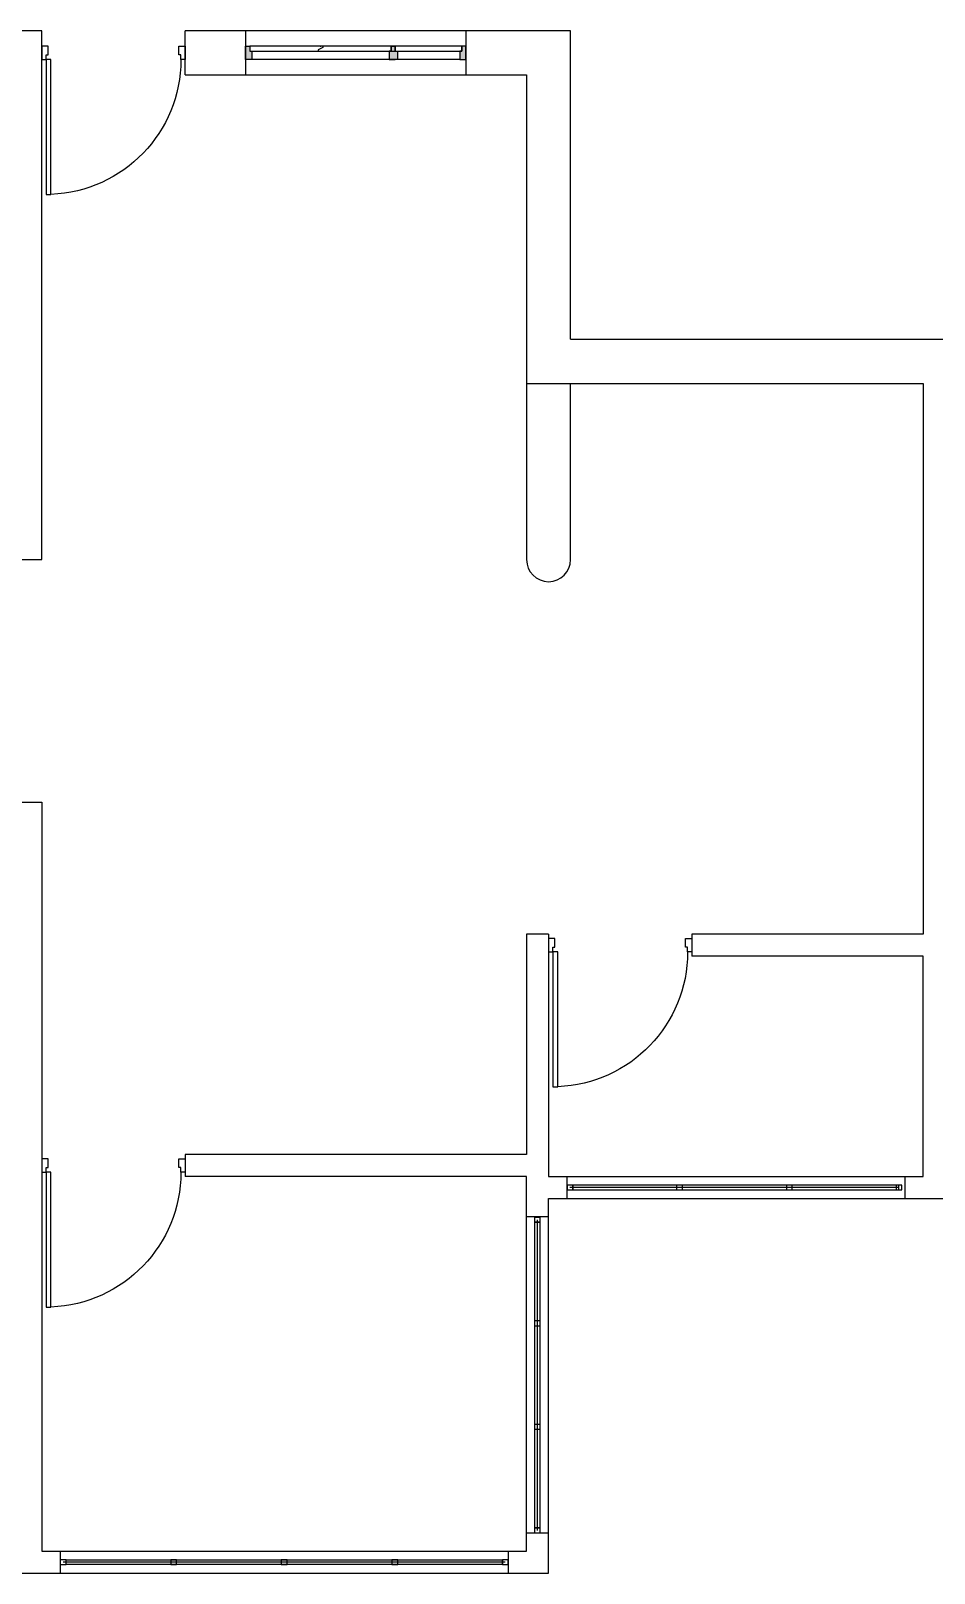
# Model space of a CAD drawing. Header units: inches. Extents: x 9745481 to 9746597, y 8297765 to 8298846.
# Drawn here: x 9745790.3 to 9746036.3, y 8297765.5 to 8298185.5 of the extents above; entities that cross this region are included whole.
import ezdxf

# ---------------------------------------------------------------- set-up
doc = ezdxf.new("R2010")
doc.units = ezdxf.units.IN
doc.header["$MEASUREMENT"] = 0
doc.layers.add('door', color=7, linetype='Continuous')
doc.layers.add('wall', color=7, linetype='Continuous')

# ---------------------------------------------------------------- blocks, each defined once
blk = doc.blocks.new('*U5')
at = {"layer": 'door'}
for points in [[(-37.31, 1.83), (-39, 1.83), (-39, -1.83), (-37.86, -1.83), (-37.86, -0.49), (-37.31, -0.49), (-37.31, 1.83)], [(-1.69, 1.83), (0, 1.83), (0, -1.83), (-1.14, -1.83), (-1.14, -0.49), (-1.69, -0.49), (-1.69, 1.83)]]:
    blk.add_lwpolyline(points, dxfattribs=at)
blk.add_lwpolyline([(-1.14, -1.83), (-1.14, -38.55), (-2.48, -38.55), (-2.48, -1.83)], close=True, dxfattribs=at)
blk.add_arc((-1.14, -1.83), 36.72, 180, 267.9101, dxfattribs=at)
blk = doc.blocks.new('5 feet window')
at = {"layer": 'door'}
h = blk.add_hatch(color=256, dxfattribs=at)
h.dxf.hatch_style = 1
h.paths.add_polyline_path([(-28.31, 2.32), (-28.86, 2.32), (-28.86, 3.66), (-30, 3.66), (-30, 0), (-29.06, 0), (-28.31, 0)])
h.paths.add_polyline_path([(-9.07, 2.32), (-9.62, 2.32), (-11.31, 2.32), (-11.31, 0), (-10.56, 0), (-9.07, 0)])
h.paths.add_polyline_path([(-9.62, 3.66), (-10.76, 3.66), (-10.76, 2.32), (-9.62, 2.32)])
h.paths.add_polyline_path([(30, 3.66), (28.86, 3.66), (28.86, 2.32), (28.31, 2.32), (28.31, 0), (29.06, 0), (30, 0)])
for p, q in [((-30, 7.83), (-30, -4.17)), ((30, 7.83), (30, -4.17)), ((-28.86, 2.32), (-28.86, 3.66)), ((-28.31, 2.32), (-28.86, 2.32)), ((-28.31, 0), (28.31, 0)), ((-9.07, 2.32), (-11.31, 2.32)), ((-10.76, 3.66), (-9.62, 3.66)), ((-9.62, 2.32), (-9.62, 3.66)), ((9.02, 3.66), (9.02, 3.29)), ((10.22, 2.69), (10.22, 2.32)), ((28.86, 2.32), (28.31, 2.32)), ((28.86, 3.66), (28.86, 2.32))]:
    blk.add_line(p, q, dxfattribs=at)
for points in [[(-29.06, 0), (-30, 0), (-30, 3.66), (-28.86, 3.66), (-28.86, 2.32), (-28.31, 2.32), (-28.31, 0), (-29.06, 0)], [(-9.62, 2.32), (-9.62, 3.66), (-10.76, 3.66), (-10.76, 2.32), (-11.31, 2.32), (-11.31, 0), (-10.56, 0)], [(-10.76, 2.32), (-10.76, 3.66), (-9.62, 3.66), (-9.62, 2.32), (-9.07, 2.32), (-9.07, 0), (-9.82, 0)], [(9.02, 3.66), (9.02, 3.29), (10.22, 2.69), (10.22, 2.32)], [(29.06, 0), (30, 0), (30, 3.66), (28.86, 3.66), (28.86, 2.32), (28.31, 2.32), (28.31, 0), (29.06, 0)], [(-9.82, 0), (-10.76, 0)], [(-10.56, 0), (-9.62, 0)]]:
    blk.add_lwpolyline(points, dxfattribs=at)
for points in [[(-28.86, 3.66), (-10.76, 3.66), (-10.76, 2.32), (-28.86, 2.32)], [(-9.62, 3.66), (28.86, 3.66), (28.86, 2.32), (-9.62, 2.32)]]:
    blk.add_lwpolyline(points, close=True, dxfattribs=at)
for p in [(-9.62, 3.66), (9.62, 3.66)]:
    blk.add_point(p, dxfattribs=at)
blk = doc.blocks.new('*U59')
at = {"layer": 'door'}
blk.add_lwpolyline([(-0.8, 0.65), (0.8, 0.65), (0.8, -0.65), (-0.8, -0.65)], close=True, dxfattribs=at)
blk = doc.blocks.new('*U60')
at = {"layer": 'door', "color": 0, "linetype": 'ByBlock', "lineweight": -2, "transparency": 16777216}
for p in [(9746051.93, 8297870.51), (9746081.8, 8297870.51), (9746111.67, 8297870.51), (9746141.53, 8297870.51)]:
    blk.add_blockref('*U59', p, dxfattribs=at)
blk = doc.blocks.new('*U61')
at = {"layer": 'door'}
blk.add_lwpolyline([(0.65, 0.8), (0.65, -0.8), (-0.65, -0.8), (-0.65, 0.8)], close=True, dxfattribs=at)
blk = doc.blocks.new('*U62')
at = {"layer": 'door', "color": 0, "linetype": 'ByBlock', "lineweight": -2, "transparency": 16777216, "rotation": 90.00000000091659}
for p in [(9746150.4, 8297861.71), (9746150.4, 8297833.53), (9746150.4, 8297805.35), (9746150.4, 8297777.16)]:
    blk.add_blockref('*U61', p, dxfattribs=at)
blk = doc.blocks.new('*U63')
at = {"layer": 'door'}
blk.add_lwpolyline([(-0.8, 0.65), (0.8, 0.65), (0.8, -0.65), (-0.8, -0.65)], close=True, dxfattribs=at)
blk = doc.blocks.new('*U64')
at = {"layer": 'door', "color": 0, "linetype": 'ByBlock', "lineweight": -2, "transparency": 16777216}
for p in [(9746159.13, 8297768.51), (9746189.23, 8297768.51), (9746219.33, 8297768.51), (9746249.43, 8297768.51), (9746279.53, 8297768.51)]:
    blk.add_blockref('*U63', p, dxfattribs=at)
blk = doc.blocks.new('*U206')
at = {"layer": 'door'}
blk.add_lwpolyline([(-0.8, 0.65), (0.8, 0.65), (0.8, -0.65), (-0.8, -0.65)], close=True, dxfattribs=at)
blk = doc.blocks.new('*U207')
at = {"layer": 'door', "color": 0, "linetype": 'ByBlock', "lineweight": -2, "transparency": 16777216}
for p in [(9746051.93, 8297870.51), (9746081.8, 8297870.51), (9746111.67, 8297870.51), (9746141.53, 8297870.51)]:
    blk.add_blockref('*U206', p, dxfattribs=at)
blk = doc.blocks.new('*U208')
at = {"layer": 'door'}
blk.add_lwpolyline([(0.65, 0.8), (0.65, -0.8), (-0.65, -0.8), (-0.65, 0.8)], close=True, dxfattribs=at)
blk = doc.blocks.new('*U209')
at = {"layer": 'door', "color": 0, "linetype": 'ByBlock', "lineweight": -2, "transparency": 16777216, "rotation": 90.00000000091659}
for p in [(9746150.4, 8297861.71), (9746150.4, 8297833.53), (9746150.4, 8297805.35), (9746150.4, 8297777.16)]:
    blk.add_blockref('*U208', p, dxfattribs=at)
blk = doc.blocks.new('*U210')
at = {"layer": 'door'}
blk.add_lwpolyline([(-0.8, 0.65), (0.8, 0.65), (0.8, -0.65), (-0.8, -0.65)], close=True, dxfattribs=at)
blk = doc.blocks.new('*U211')
at = {"layer": 'door', "color": 0, "linetype": 'ByBlock', "lineweight": -2, "transparency": 16777216}
for p in [(9746159.13, 8297768.51), (9746189.23, 8297768.51), (9746219.33, 8297768.51), (9746249.43, 8297768.51), (9746279.53, 8297768.51)]:
    blk.add_blockref('*U210', p, dxfattribs=at)
blk = doc.blocks.new('*U284')
at = {"layer": 'door'}
blk.add_lwpolyline([(-0.8, 0.65), (0.8, 0.65), (0.8, -0.65), (-0.8, -0.65)], close=True, dxfattribs=at)
blk = doc.blocks.new('*U285')
at = {"layer": 'door', "color": 0, "linetype": 'ByBlock', "lineweight": -2, "transparency": 16777216}
for p in [(9746051.93, 8297870.51), (9746081.8, 8297870.51), (9746111.67, 8297870.51), (9746141.53, 8297870.51)]:
    blk.add_blockref('*U284', p, dxfattribs=at)
blk = doc.blocks.new('*U286')
at = {"layer": 'door'}
blk.add_lwpolyline([(0.65, 0.8), (0.65, -0.8), (-0.65, -0.8), (-0.65, 0.8)], close=True, dxfattribs=at)
blk = doc.blocks.new('*U287')
at = {"layer": 'door', "color": 0, "linetype": 'ByBlock', "lineweight": -2, "transparency": 16777216, "rotation": 90.00000000091659}
for p in [(9746150.4, 8297861.71), (9746150.4, 8297833.53), (9746150.4, 8297805.35), (9746150.4, 8297777.16)]:
    blk.add_blockref('*U286', p, dxfattribs=at)
blk = doc.blocks.new('*U288')
at = {"layer": 'door'}
blk.add_lwpolyline([(-0.8, 0.65), (0.8, 0.65), (0.8, -0.65), (-0.8, -0.65)], close=True, dxfattribs=at)
blk = doc.blocks.new('*U289')
at = {"layer": 'door', "color": 0, "linetype": 'ByBlock', "lineweight": -2, "transparency": 16777216}
for p in [(9746159.13, 8297768.51), (9746189.23, 8297768.51), (9746219.33, 8297768.51), (9746249.43, 8297768.51), (9746279.53, 8297768.51)]:
    blk.add_blockref('*U288', p, dxfattribs=at)
blk = doc.blocks.new('*U362')
at = {"layer": 'door'}
blk.add_lwpolyline([(-0.8, 0.65), (0.8, 0.65), (0.8, -0.65), (-0.8, -0.65)], close=True, dxfattribs=at)
blk = doc.blocks.new('*U363')
at = {"layer": 'door', "color": 0, "linetype": 'ByBlock', "lineweight": -2, "transparency": 16777216}
for p in [(9746051.93, 8297870.51), (9746081.8, 8297870.51), (9746111.67, 8297870.51), (9746141.53, 8297870.51)]:
    blk.add_blockref('*U362', p, dxfattribs=at)
blk = doc.blocks.new('*U364')
at = {"layer": 'door'}
blk.add_lwpolyline([(0.65, 0.8), (0.65, -0.8), (-0.65, -0.8), (-0.65, 0.8)], close=True, dxfattribs=at)
blk = doc.blocks.new('*U365')
at = {"layer": 'door', "color": 0, "linetype": 'ByBlock', "lineweight": -2, "transparency": 16777216, "rotation": 90.00000000091659}
for p in [(9746150.4, 8297861.71), (9746150.4, 8297833.53), (9746150.4, 8297805.35), (9746150.4, 8297777.16)]:
    blk.add_blockref('*U364', p, dxfattribs=at)
blk = doc.blocks.new('*U366')
at = {"layer": 'door'}
blk.add_lwpolyline([(-0.8, 0.65), (0.8, 0.65), (0.8, -0.65), (-0.8, -0.65)], close=True, dxfattribs=at)
blk = doc.blocks.new('*U367')
at = {"layer": 'door', "color": 0, "linetype": 'ByBlock', "lineweight": -2, "transparency": 16777216}
for p in [(9746159.13, 8297768.51), (9746189.23, 8297768.51), (9746219.33, 8297768.51), (9746249.43, 8297768.51), (9746279.53, 8297768.51)]:
    blk.add_blockref('*U366', p, dxfattribs=at)
blk = doc.blocks.new('*U440')
at = {"layer": 'door'}
blk.add_lwpolyline([(-0.8, 0.65), (0.8, 0.65), (0.8, -0.65), (-0.8, -0.65)], close=True, dxfattribs=at)
blk = doc.blocks.new('*U441')
at = {"layer": 'door', "color": 0, "linetype": 'ByBlock', "lineweight": -2, "transparency": 16777216}
for p in [(9746051.93, 8297870.51), (9746081.8, 8297870.51), (9746111.67, 8297870.51), (9746141.53, 8297870.51)]:
    blk.add_blockref('*U440', p, dxfattribs=at)
blk = doc.blocks.new('*U442')
at = {"layer": 'door'}
blk.add_lwpolyline([(0.65, 0.8), (0.65, -0.8), (-0.65, -0.8), (-0.65, 0.8)], close=True, dxfattribs=at)
blk = doc.blocks.new('*U443')
at = {"layer": 'door', "color": 0, "linetype": 'ByBlock', "lineweight": -2, "transparency": 16777216, "rotation": 90.00000000091659}
for p in [(9746150.4, 8297861.71), (9746150.4, 8297833.53), (9746150.4, 8297805.35), (9746150.4, 8297777.16)]:
    blk.add_blockref('*U442', p, dxfattribs=at)
blk = doc.blocks.new('*U444')
at = {"layer": 'door'}
blk.add_lwpolyline([(-0.8, 0.65), (0.8, 0.65), (0.8, -0.65), (-0.8, -0.65)], close=True, dxfattribs=at)
blk = doc.blocks.new('*U445')
at = {"layer": 'door', "color": 0, "linetype": 'ByBlock', "lineweight": -2, "transparency": 16777216}
for p in [(9746159.13, 8297768.51), (9746189.23, 8297768.51), (9746219.33, 8297768.51), (9746249.43, 8297768.51), (9746279.53, 8297768.51)]:
    blk.add_blockref('*U444', p, dxfattribs=at)

msp = doc.modelspace()

# ---------------------------------------------------------------- linework, layer by layer
at = {"layer": 'door'}
for p, q in [((9745936.33, 8297873.51), (9745936.33, 8297867.51)), ((9745936.33, 8297873.51, 120), (9745936.33, 8297867.51, 120)), ((9745936.33, 8297873.51, 240), (9745936.33, 8297867.51, 240)), ((9745936.33, 8297873.51, 360), (9745936.33, 8297867.51, 360)), ((9745936.33, 8297873.51, 480), (9745936.33, 8297867.51, 480)), ((9746028.33, 8297873.51), (9746028.33, 8297867.51)), ((9746028.33, 8297873.51, 120), (9746028.33, 8297867.51, 120)), ((9746028.33, 8297873.51, 240), (9746028.33, 8297867.51, 240)), ((9746028.33, 8297873.51, 360), (9746028.33, 8297867.51, 360)), ((9746028.33, 8297873.51, 480), (9746028.33, 8297867.51, 480)), ((9746026.73, 8297870.51), (9745937.13, 8297870.51)), ((9746026.73, 8297870.51, 120), (9745937.13, 8297870.51, 120)), ((9746026.73, 8297870.51, 240), (9745937.13, 8297870.51, 240)), ((9746026.73, 8297870.51, 360), (9745937.13, 8297870.51, 360)), ((9746026.73, 8297870.51, 480), (9745937.13, 8297870.51, 480)), ((9745931.33, 8297862.51), (9745925.33, 8297862.51)), ((9745931.33, 8297862.51, 120), (9745925.33, 8297862.51, 120)), ((9745931.33, 8297862.51, 240), (9745925.33, 8297862.51, 240)), ((9745931.33, 8297862.51, 360), (9745925.33, 8297862.51, 360)), ((9745931.33, 8297862.51, 480), (9745925.33, 8297862.51, 480)), ((9745928.27, 8297777.16), (9745928.27, 8297861.71)), ((9745928.27, 8297777.16, 120), (9745928.27, 8297861.71, 120)), ((9745928.27, 8297777.16, 240), (9745928.27, 8297861.71, 240)), ((9745928.27, 8297777.16, 360), (9745928.27, 8297861.71, 360)), ((9745928.27, 8297777.16, 480), (9745928.27, 8297861.71, 480)), ((9745925.33, 8297776.51), (9745931.33, 8297776.51)), ((9745925.33, 8297776.51, 120), (9745931.33, 8297776.51, 120)), ((9745925.33, 8297776.51, 240), (9745931.33, 8297776.51, 240)), ((9745925.33, 8297776.51, 360), (9745931.33, 8297776.51, 360)), ((9745925.33, 8297776.51, 480), (9745931.33, 8297776.51, 480)), ((9745798.33, 8297771.51), (9745798.33, 8297765.51)), ((9745798.33, 8297771.51, 120), (9745798.33, 8297765.51, 120)), ((9745798.33, 8297771.51, 240), (9745798.33, 8297765.51, 240)), ((9745798.33, 8297771.51, 360), (9745798.33, 8297765.51, 360)), ((9745798.33, 8297771.51, 480), (9745798.33, 8297765.51, 480)), ((9745919.53, 8297768.51), (9745799.13, 8297768.51)), ((9745919.53, 8297768.51, 120), (9745799.13, 8297768.51, 120)), ((9745919.53, 8297768.51, 240), (9745799.13, 8297768.51, 240)), ((9745919.53, 8297768.51, 360), (9745799.13, 8297768.51, 360)), ((9745919.53, 8297768.51, 480), (9745799.13, 8297768.51, 480)), ((9745920.33, 8297771.51), (9745920.33, 8297765.51)), ((9745920.33, 8297771.51, 120), (9745920.33, 8297765.51, 120)), ((9745920.33, 8297771.51, 240), (9745920.33, 8297765.51, 240)), ((9745920.33, 8297771.51, 360), (9745920.33, 8297765.51, 360)), ((9745920.33, 8297771.51, 480), (9745920.33, 8297765.51, 480))]:
    msp.add_line(p, q, dxfattribs=at)
for points in [[(9746026.73, 8297871.16), (9745937.93, 8297871.16), (9745937.93, 8297869.86), (9746026.73, 8297869.86)], [(9745929.07, 8297861.06), (9745927.47, 8297861.06), (9745927.47, 8297777.81), (9745929.07, 8297777.81)], [(9745918.73, 8297767.86), (9745799.93, 8297767.86), (9745799.93, 8297769.16), (9745918.73, 8297769.16)]]:
    msp.add_lwpolyline(points, close=True, dxfattribs=at)
for points, elevation in [([(9746026.73, 8297871.16), (9745937.93, 8297871.16), (9745937.93, 8297869.86), (9746026.73, 8297869.86)], 120), ([(9746026.73, 8297871.16), (9745937.93, 8297871.16), (9745937.93, 8297869.86), (9746026.73, 8297869.86)], 240), ([(9746026.73, 8297871.16), (9745937.93, 8297871.16), (9745937.93, 8297869.86), (9746026.73, 8297869.86)], 360), ([(9746026.73, 8297871.16), (9745937.93, 8297871.16), (9745937.93, 8297869.86), (9746026.73, 8297869.86)], 480), ([(9745929.07, 8297861.06), (9745927.47, 8297861.06), (9745927.47, 8297777.81), (9745929.07, 8297777.81)], 120), ([(9745929.07, 8297861.06), (9745927.47, 8297861.06), (9745927.47, 8297777.81), (9745929.07, 8297777.81)], 240), ([(9745929.07, 8297861.06), (9745927.47, 8297861.06), (9745927.47, 8297777.81), (9745929.07, 8297777.81)], 360), ([(9745929.07, 8297861.06), (9745927.47, 8297861.06), (9745927.47, 8297777.81), (9745929.07, 8297777.81)], 480), ([(9745918.73, 8297767.86), (9745799.93, 8297767.86), (9745799.93, 8297769.16), (9745918.73, 8297769.16)], 120), ([(9745918.73, 8297767.86), (9745799.93, 8297767.86), (9745799.93, 8297769.16), (9745918.73, 8297769.16)], 240), ([(9745918.73, 8297767.86), (9745799.93, 8297767.86), (9745799.93, 8297769.16), (9745918.73, 8297769.16)], 360), ([(9745918.73, 8297767.86), (9745799.93, 8297767.86), (9745799.93, 8297769.16), (9745918.73, 8297769.16)], 480)]:
    msp.add_lwpolyline(points, close=True, dxfattribs=dict(at, elevation=elevation))
at = {"layer": 'wall'}
for p, q in [((9745793.33, 8298185.51), (9745493.33, 8298185.51)), ((9745793.33, 8298185.51, 120), (9745493.33, 8298185.51, 120)), ((9745793.33, 8298185.51, 240), (9745493.33, 8298185.51, 240)), ((9745793.33, 8298185.51, 360), (9745493.33, 8298185.51, 360)), ((9745793.33, 8298185.51, 480), (9745493.33, 8298185.51, 480)), ((9745937.33, 8298185.51), (9745832.33, 8298185.51)), ((9745832.33, 8298173.51), (9745832.33, 8298185.51)), ((9745937.33, 8298185.51, 120), (9745832.33, 8298185.51, 120)), ((9745832.33, 8298173.51, 120), (9745832.33, 8298185.51, 120)), ((9745937.33, 8298185.51, 240), (9745832.33, 8298185.51, 240)), ((9745832.33, 8298173.51, 240), (9745832.33, 8298185.51, 240)), ((9745937.33, 8298185.51, 360), (9745832.33, 8298185.51, 360)), ((9745832.33, 8298173.51, 360), (9745832.33, 8298185.51, 360)), ((9745937.33, 8298185.51, 480), (9745832.33, 8298185.51, 480)), ((9745832.33, 8298173.51, 480), (9745832.33, 8298185.51, 480)), ((9745937.33, 8298101.51), (9745937.33, 8298185.51)), ((9745937.33, 8298101.51, 120), (9745937.33, 8298185.51, 120)), ((9745937.33, 8298101.51, 240), (9745937.33, 8298185.51, 240)), ((9745937.33, 8298101.51, 360), (9745937.33, 8298185.51, 360)), ((9745937.33, 8298101.51, 480), (9745937.33, 8298185.51, 480)), ((9745937.33, 8298101.51), (9746039.33, 8298101.51)), ((9745937.33, 8298101.51, 120), (9746039.33, 8298101.51, 120)), ((9745937.33, 8298101.51, 240), (9746039.33, 8298101.51, 240)), ((9745937.33, 8298101.51, 360), (9746039.33, 8298101.51, 360)), ((9745937.33, 8298101.51, 480), (9746039.33, 8298101.51, 480)), ((9745787.33, 8298041.51), (9745793.33, 8298041.51)), ((9745787.33, 8298041.51, 120), (9745793.33, 8298041.51, 120)), ((9745787.33, 8298041.51, 240), (9745793.33, 8298041.51, 240)), ((9745787.33, 8298041.51, 360), (9745793.33, 8298041.51, 360)), ((9745787.33, 8298041.51, 480), (9745793.33, 8298041.51, 480)), ((9745793.33, 8298041.51), (9745793.33, 8298041.51)), ((9745793.33, 8298041.51, 120), (9745793.33, 8298041.51, 120)), ((9745793.33, 8298041.51, 240), (9745793.33, 8298041.51, 240)), ((9745793.33, 8298041.51, 360), (9745793.33, 8298041.51, 360)), ((9745793.33, 8298041.51, 480), (9745793.33, 8298041.51, 480)), ((9745787.33, 8297975.51), (9745793.33, 8297975.51)), ((9745787.33, 8297975.51, 120), (9745793.33, 8297975.51, 120)), ((9745787.33, 8297975.51, 240), (9745793.33, 8297975.51, 240)), ((9745787.33, 8297975.51, 360), (9745793.33, 8297975.51, 360)), ((9745787.33, 8297975.51, 480), (9745793.33, 8297975.51, 480)), ((9745931.33, 8297939.51), (9745925.33, 8297939.51)), ((9745931.33, 8297939.51, 120), (9745925.33, 8297939.51, 120)), ((9745931.33, 8297939.51, 240), (9745925.33, 8297939.51, 240)), ((9745931.33, 8297939.51, 360), (9745925.33, 8297939.51, 360)), ((9745931.33, 8297939.51, 480), (9745925.33, 8297939.51, 480)), ((9745970.33, 8297939.51), (9745970.33, 8297933.51)), ((9745970.33, 8297939.51, 120), (9745970.33, 8297933.51, 120)), ((9745970.33, 8297939.51, 240), (9745970.33, 8297933.51, 240)), ((9745970.33, 8297939.51, 360), (9745970.33, 8297933.51, 360)), ((9745970.33, 8297939.51, 480), (9745970.33, 8297933.51, 480)), ((9745832.33, 8297879.51), (9745832.33, 8297873.51)), ((9745832.33, 8297879.51, 120), (9745832.33, 8297873.51, 120)), ((9745832.33, 8297879.51, 240), (9745832.33, 8297873.51, 240)), ((9745832.33, 8297879.51, 360), (9745832.33, 8297873.51, 360)), ((9745832.33, 8297879.51, 480), (9745832.33, 8297873.51, 480)), ((9745931.33, 8297765.51), (9745931.33, 8297867.51)), ((9745931.33, 8297867.51), (9746039.33, 8297867.51)), ((9745931.33, 8297765.51, 120), (9745931.33, 8297867.51, 120)), ((9745931.33, 8297867.51, 120), (9746039.33, 8297867.51, 120)), ((9745931.33, 8297765.51, 240), (9745931.33, 8297867.51, 240)), ((9745931.33, 8297867.51, 240), (9746039.33, 8297867.51, 240)), ((9745931.33, 8297765.51, 360), (9745931.33, 8297867.51, 360)), ((9745931.33, 8297867.51, 360), (9746039.33, 8297867.51, 360)), ((9745931.33, 8297765.51, 480), (9745931.33, 8297867.51, 480)), ((9745931.33, 8297867.51, 480), (9746039.33, 8297867.51, 480)), ((9745643.33, 8297765.51), (9745925.33, 8297765.51)), ((9745643.33, 8297765.51, 120), (9745925.33, 8297765.51, 120)), ((9745643.33, 8297765.51, 240), (9745925.33, 8297765.51, 240)), ((9745643.33, 8297765.51, 360), (9745925.33, 8297765.51, 360)), ((9745643.33, 8297765.51, 480), (9745925.33, 8297765.51, 480)), ((9745925.33, 8297765.51), (9745931.33, 8297765.51)), ((9745925.33, 8297765.51, 120), (9745931.33, 8297765.51, 120)), ((9745925.33, 8297765.51, 240), (9745931.33, 8297765.51, 240)), ((9745925.33, 8297765.51, 360), (9745931.33, 8297765.51, 360)), ((9745925.33, 8297765.51, 480), (9745931.33, 8297765.51, 480))]:
    msp.add_line(p, q, dxfattribs=at)
for points in [[(9745793.33, 8298041.51), (9745793.33, 8298185.51)], [(9745832.33, 8298173.51), (9745925.33, 8298173.51), (9745925.33, 8298041.51)], [(9745925.33, 8298089.51), (9746033.33, 8298089.51), (9746033.33, 8297939.51), (9745970.33, 8297939.51)], [(9745793.33, 8297975.51), (9745793.33, 8297771.51), (9745925.33, 8297771.51), (9745925.33, 8297873.51), (9745832.33, 8297873.51)], [(9745925.33, 8297939.51), (9745925.33, 8297879.51), (9745832.33, 8297879.51)], [(9745931.33, 8297939.51), (9745931.33, 8297873.51), (9746033.33, 8297873.51), (9746033.33, 8297933.51), (9745970.33, 8297933.51)]]:
    msp.add_lwpolyline(points, dxfattribs=at)
for points, elevation in [([(9745793.33, 8298041.51), (9745793.33, 8298185.51)], 120), ([(9745793.33, 8298041.51), (9745793.33, 8298185.51)], 240), ([(9745793.33, 8298041.51), (9745793.33, 8298185.51)], 360), ([(9745793.33, 8298041.51), (9745793.33, 8298185.51)], 480), ([(9745832.33, 8298173.51), (9745925.33, 8298173.51), (9745925.33, 8298041.51)], 120), ([(9745832.33, 8298173.51), (9745925.33, 8298173.51), (9745925.33, 8298041.51)], 240), ([(9745832.33, 8298173.51), (9745925.33, 8298173.51), (9745925.33, 8298041.51)], 360), ([(9745832.33, 8298173.51), (9745925.33, 8298173.51), (9745925.33, 8298041.51)], 480), ([(9745925.33, 8298089.51), (9746033.33, 8298089.51), (9746033.33, 8297939.51), (9745970.33, 8297939.51)], 120), ([(9745925.33, 8298089.51), (9746033.33, 8298089.51), (9746033.33, 8297939.51), (9745970.33, 8297939.51)], 240), ([(9745925.33, 8298089.51), (9746033.33, 8298089.51), (9746033.33, 8297939.51), (9745970.33, 8297939.51)], 360), ([(9745925.33, 8298089.51), (9746033.33, 8298089.51), (9746033.33, 8297939.51), (9745970.33, 8297939.51)], 480), ([(9745793.33, 8297975.51), (9745793.33, 8297771.51), (9745925.33, 8297771.51), (9745925.33, 8297873.51), (9745832.33, 8297873.51)], 120), ([(9745793.33, 8297975.51), (9745793.33, 8297771.51), (9745925.33, 8297771.51), (9745925.33, 8297873.51), (9745832.33, 8297873.51)], 240), ([(9745793.33, 8297975.51), (9745793.33, 8297771.51), (9745925.33, 8297771.51), (9745925.33, 8297873.51), (9745832.33, 8297873.51)], 360), ([(9745793.33, 8297975.51), (9745793.33, 8297771.51), (9745925.33, 8297771.51), (9745925.33, 8297873.51), (9745832.33, 8297873.51)], 480), ([(9745925.33, 8297939.51), (9745925.33, 8297879.51), (9745832.33, 8297879.51)], 120), ([(9745925.33, 8297939.51), (9745925.33, 8297879.51), (9745832.33, 8297879.51)], 240), ([(9745925.33, 8297939.51), (9745925.33, 8297879.51), (9745832.33, 8297879.51)], 360), ([(9745925.33, 8297939.51), (9745925.33, 8297879.51), (9745832.33, 8297879.51)], 480), ([(9745931.33, 8297939.51), (9745931.33, 8297873.51), (9746033.33, 8297873.51), (9746033.33, 8297933.51), (9745970.33, 8297933.51)], 120), ([(9745931.33, 8297939.51), (9745931.33, 8297873.51), (9746033.33, 8297873.51), (9746033.33, 8297933.51), (9745970.33, 8297933.51)], 240), ([(9745931.33, 8297939.51), (9745931.33, 8297873.51), (9746033.33, 8297873.51), (9746033.33, 8297933.51), (9745970.33, 8297933.51)], 360), ([(9745931.33, 8297939.51), (9745931.33, 8297873.51), (9746033.33, 8297873.51), (9746033.33, 8297933.51), (9745970.33, 8297933.51)], 480)]:
    msp.add_lwpolyline(points, dxfattribs=dict(at, elevation=elevation))
msp.add_lwpolyline([(9745925.33, 8298041.51, 1), (9745937.33, 8298041.51), (9745937.33, 8298089.51)], format="xyb", dxfattribs=at)
for elevation in [120, 240, 360, 480]:
    msp.add_lwpolyline([(9745925.33, 8298041.51, 1), (9745937.33, 8298041.51), (9745937.33, 8298089.51)], format="xyb", dxfattribs=dict(at, elevation=elevation))

# ---------------------------------------------------------------- block references
at = {"layer": 'door', "xscale": -1, "rotation": 359.9999999882943}
for name, p in [('5 feet window', (9745878.83, 8298177.68)), ('5 feet window', (9745878.83, 8298177.68, 120)), ('5 feet window', (9745878.83, 8298177.68, 240)), ('5 feet window', (9745878.83, 8298177.68, 360)), ('5 feet window', (9745878.83, 8298177.68, 480)), ('*U5', (9745793.33, 8298179.51)), ('*U5', (9745793.33, 8298179.51, 120)), ('*U5', (9745793.33, 8298179.51, 240)), ('*U5', (9745793.33, 8298179.51, 360)), ('*U5', (9745793.33, 8298179.51, 480)), ('*U5', (9745931.33, 8297936.51)), ('*U5', (9745931.33, 8297936.51, 120)), ('*U5', (9745931.33, 8297936.51, 240)), ('*U5', (9745931.33, 8297936.51, 360)), ('*U5', (9745931.33, 8297936.51, 480)), ('*U5', (9745793.33, 8297876.51)), ('*U5', (9745793.33, 8297876.51, 120)), ('*U5', (9745793.33, 8297876.51, 240)), ('*U5', (9745793.33, 8297876.51, 360)), ('*U5', (9745793.33, 8297876.51, 480)), ('*U60', (19492078.67, 0)), ('*U207', (19492078.67, 0, 120)), ('*U285', (19492078.67, 0, 240)), ('*U363', (19492078.67, 0, 360)), ('*U441', (19492078.67, 0, 480)), ('*U62', (19492078.67, 0)), ('*U209', (19492078.67, 0, 120)), ('*U287', (19492078.67, 0, 240)), ('*U365', (19492078.67, 0, 360)), ('*U443', (19492078.67, 0, 480)), ('*U64', (19492078.67, 0)), ('*U211', (19492078.67, 0, 120)), ('*U289', (19492078.67, 0, 240)), ('*U367', (19492078.67, 0, 360)), ('*U445', (19492078.67, 0, 480))]:
    msp.add_blockref(name, p, dxfattribs=at)

doc.saveas('drawing.dxf')
